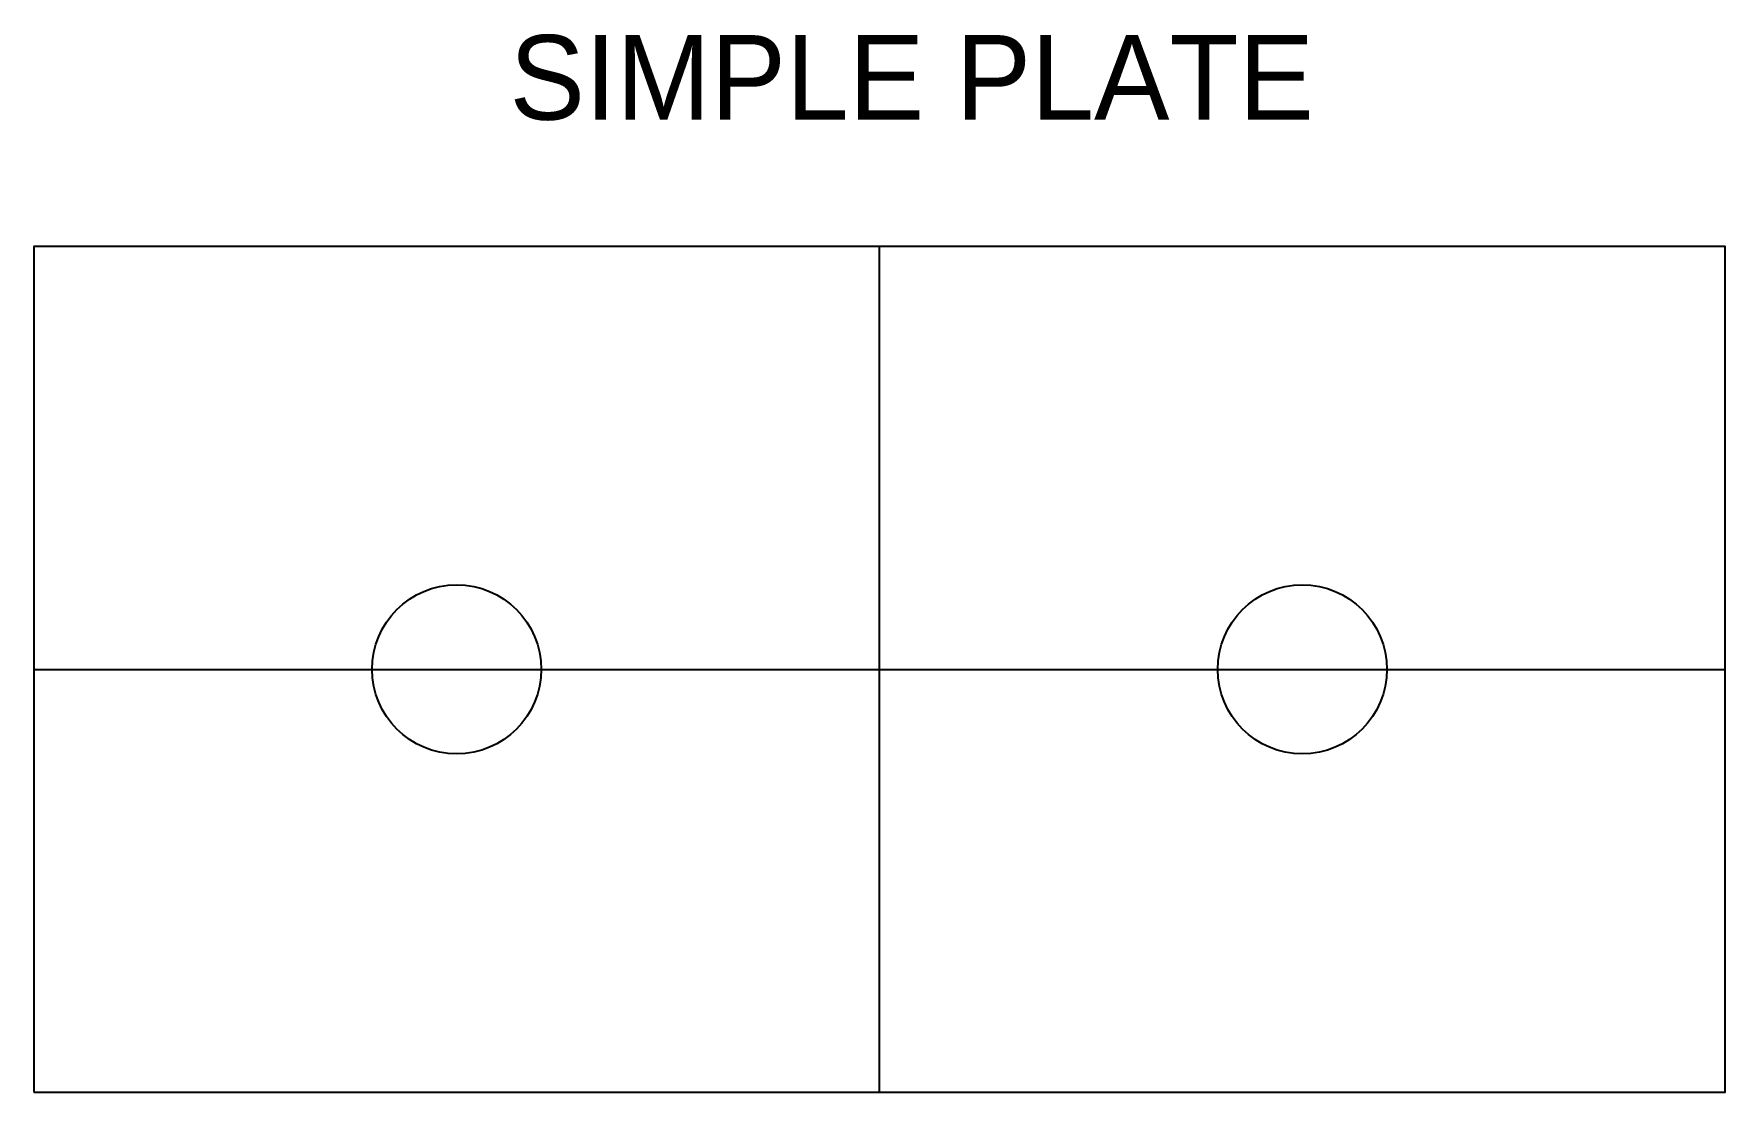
# Model space of a CAD drawing. Header units: metres. Extents: x 0 to 160, y 0 to 100.
import ezdxf

# ---------------------------------------------------------------- set-up
doc = ezdxf.new("R2010")
doc.units = ezdxf.units.M
for name, color, linetype in [('CENTER', 5, 'Continuous'), ('HOLE', 1, 'Continuous'), ('OUTLINE', 7, 'Continuous'), ('TEXT', 3, 'Continuous')]:
    doc.layers.add(name, color=color, linetype=linetype)

msp = doc.modelspace()

# ---------------------------------------------------------------- linework, layer by layer
at = {"layer": 'CENTER'}
for p, q in [((80, 0), (80, 80)), ((0, 40), (160, 40))]:
    msp.add_line(p, q, dxfattribs=at)
at = {"layer": 'HOLE'}
for centre in [(40, 40), (120, 40)]:
    msp.add_circle(centre, 8, dxfattribs=at)
at = {"layer": 'OUTLINE'}
msp.add_lwpolyline([(0, 0), (160, 0), (160, 80), (0, 80)], close=True, dxfattribs=at)

# ---------------------------------------------------------------- texts
at = {"layer": 'TEXT'}
msp.add_text('SIMPLE PLATE', height=8, dxfattribs=at).set_placement((45, 92))

doc.saveas('drawing.dxf')
